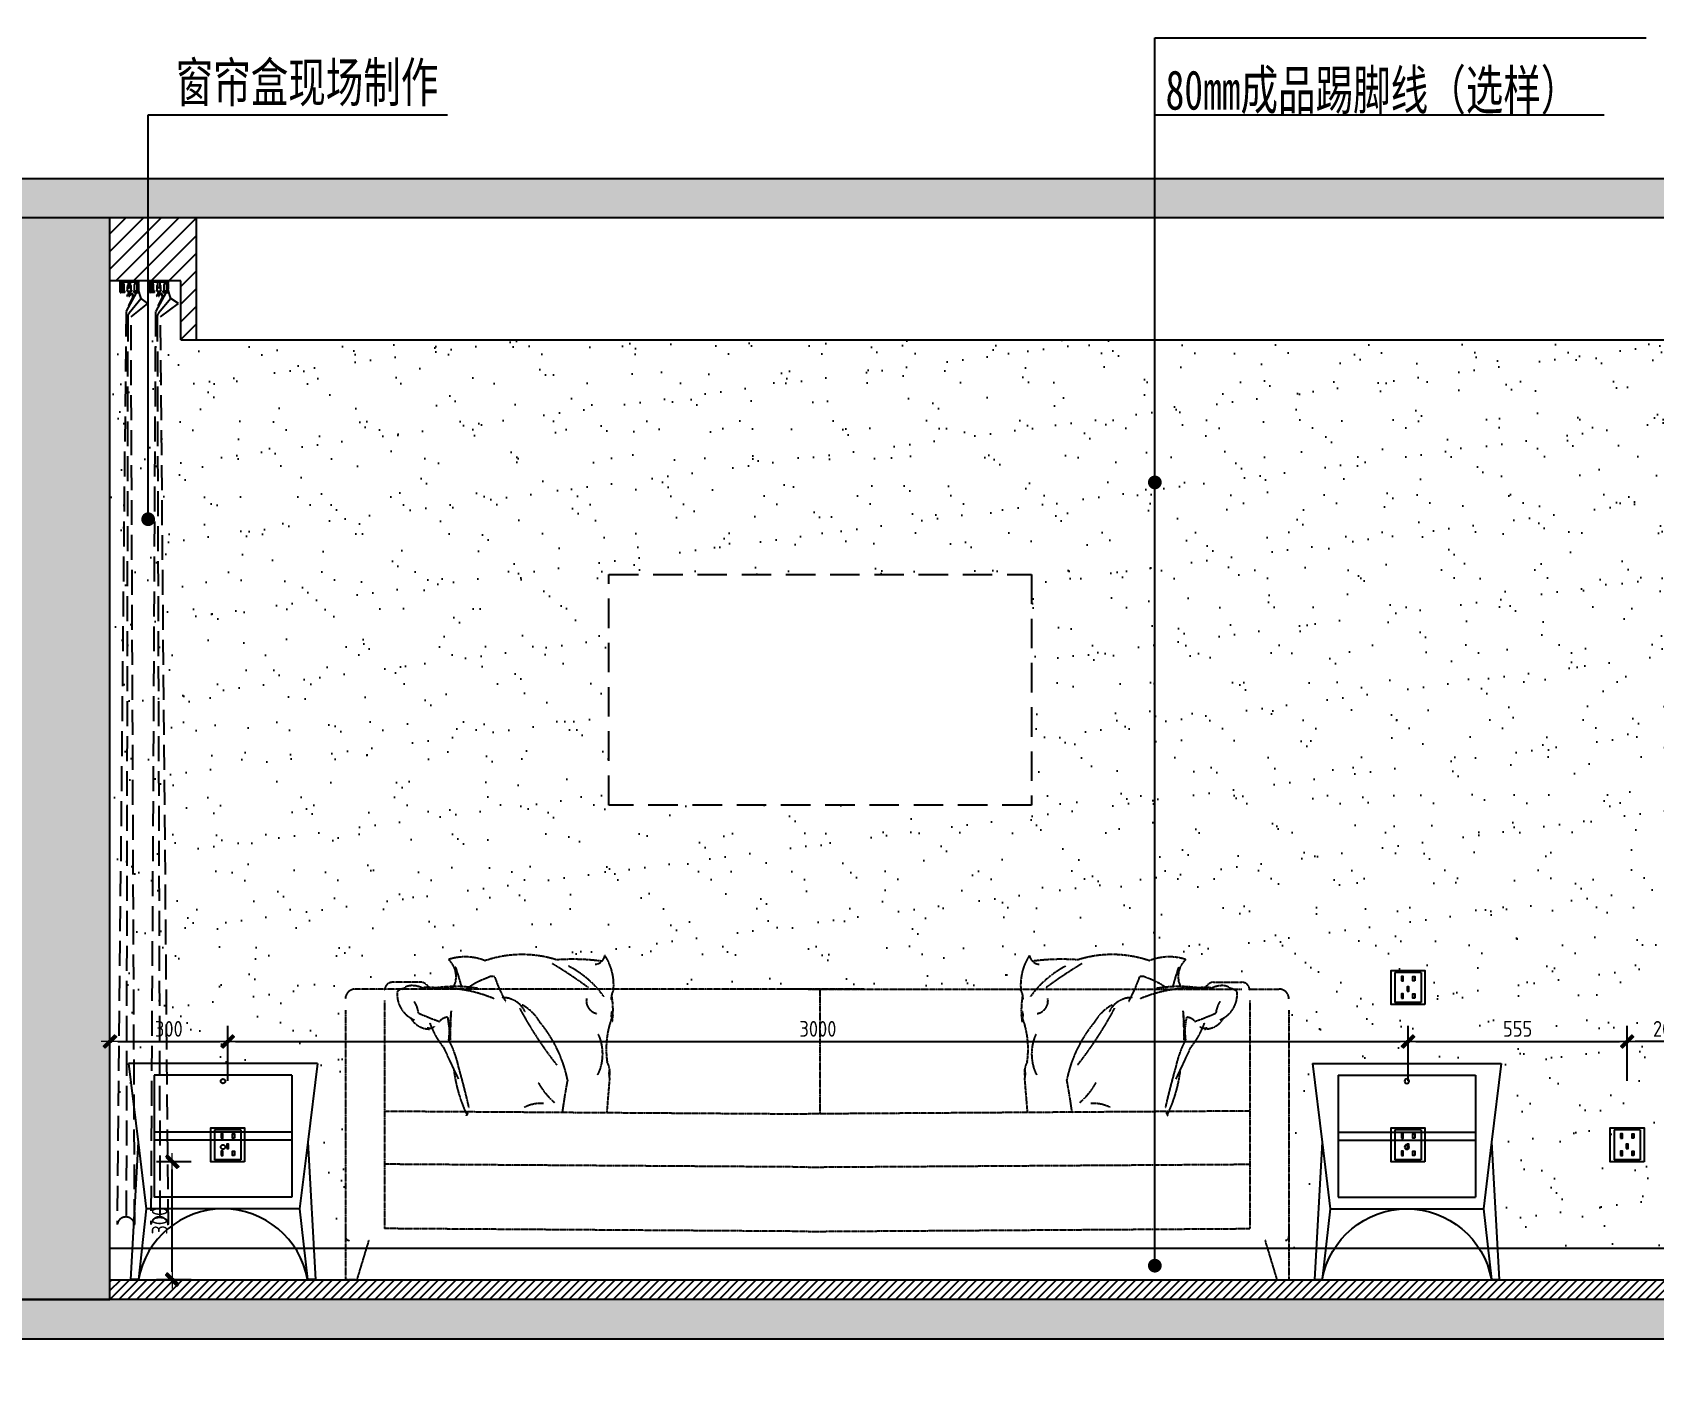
# Model space of a CAD drawing. Header units: millimetres. Extents: x 104198 to 1296755, y -81101 to 81453.
# Drawn here: x 544779 to 548902, y -36445 to -33004 of the extents above; entities that cross this region are included whole.
import ezdxf
from ezdxf.xclip import XClip

# ---------------------------------------------------------------- set-up
doc = ezdxf.new("R2010")
doc.units = ezdxf.units.MM
doc.header["$XCLIPFRAME"] = 0
doc.header["$PDMODE"] = 3
for name, pattern in [('DASH', [8.89, 6.35, -2.54]), ('HIDDEN', [0.375, 0.25, -0.125]), ('HIDDEN2', [0.1875, 0.125, -0.0625])]:
    doc.linetypes.add(name, pattern=pattern)
doc.layers.get('Defpoints').update_dxf_attribs({"color": 250})
doc.layers.add('--外框线', color=7, linetype='Continuous', lineweight=30)
for name, color, linetype in [('0家具', 51, 'Continuous'), ('D■02 地材填充', 250, 'Continuous'), ('FIXTURE', 2, 'Continuous'), ('FURNITURE', 2, 'Continuous'), ('MF-活动家具', 40, 'Continuous'), ('天棚图层', 51, 'Continuous'), ('门', 250, 'Continuous')]:
    doc.layers.add(name, color=color, linetype=linetype)
doc.styles.add('CCD_DIM', font='ARCHS.SHX')
doc.styles.add('尺寸标注', font='ARCHS.SHX', dxfattribs={"width": 0.8})
doc.styles.add('黑体', font='simhei.ttf', dxfattribs={"width": 0.7})
doc.dimstyles.get("Standard").update_dxf_attribs({"dimtxt": 0.18, "dimasz": 0.18, "dimexe": 0.18, "dimexo": 0.0625, "dimgap": 0.09, "dimtad": 0, "dimtih": 1, "dimtoh": 1, "dimdec": 4, "dimzin": 0, "dimdsep": 46, "dimtxsty": 'Standard', "dimcen": 0.09, "dimadec": 0, "dimazin": 0, "dimtfac": 1, "dimtdec": 4, "dimtofl": 0, "dimtmove": 0, "dimatfit": 3, "dimfxl": 1, "dimtolj": 1, "dimtzin": 0, "dimarcsym": 0})
doc.dimstyles.new('海龍1：20', dxfattribs={"dimscale": 20, "dimtxt": 2, "dimasz": 1, "dimexe": 2, "dimexo": 2, "dimgap": 0.6, "dimtad": 1, "dimdec": 0, "dimrnd": 5, "dimdsep": 46, "dimtxsty": 'CCD_DIM', "dimblk": 'WS-cj', "dimcen": 1, "dimclrd": 44, "dimclre": 44, "dimclrt": 2, "dimadec": 0, "dimazin": 2, "dimtfac": 1, "dimtdec": 4, "dimtix": 1, "dimtmove": 2, "dimatfit": 3, "dimldrblk": 'CCD_Leader_Arrow', "dimfxl": 5, "dimfxlon": 1, "dimtolj": 1, "dimarcsym": 0})
doc.dimstyles.new('海龍1：50', dxfattribs={"dimscale": 50, "dimtxt": 2, "dimasz": 1, "dimexe": 2, "dimexo": 2, "dimgap": 0.6, "dimtad": 1, "dimdec": 0, "dimrnd": 5, "dimdsep": 46, "dimtxsty": 'CCD_DIM', "dimblk": 'WS-cj', "dimcen": 1, "dimclrd": 44, "dimclre": 44, "dimclrt": 2, "dimadec": 0, "dimazin": 2, "dimtfac": 1, "dimtdec": 4, "dimtix": 1, "dimtmove": 2, "dimatfit": 3, "dimldrblk": 'CCD_Leader_Arrow', "dimfxl": 5, "dimfxlon": 1, "dimtolj": 1, "dimarcsym": 0})
doc.dimstyles.new('立面标注', dxfattribs={"dimtxt": 100, "dimasz": 35, "dimexe": 20, "dimexo": 100, "dimtad": 1, "dimdec": 0, "dimtxsty": '黑体', "dimblk": 'ARCHTICK', "dimcen": 80, "dimdle": 20, "dimclrd": 251, "dimclre": 251, "dimclrt": 256, "dimadec": 0, "dimazin": 0, "dimtfac": 1, "dimtdec": 0, "dimtix": 1, "dimtmove": 2, "dimatfit": 3, "dimldrblk": 'DOT', "dimfxl": 200, "dimfxlon": 1, "dimarcsym": 0})

# ---------------------------------------------------------------- blocks, each defined once
blk = doc.blocks.new('WS-cj')
blk.add_hatch(color=2).paths.add_polyline_path([(0.588, 0.818), (-0.818, -0.588), (-0.588, -0.818), (0.818, 0.588)])
at = {"color": 2, "linetype": 'ByBlock', "lineweight": 0}
for p, q in [((-1.1, 0), (0, 0)), ((0, 0), (1.1, 0))]:
    blk.add_line(p, q, dxfattribs=at)
at = {"color": 2}
blk.add_lwpolyline([(0.588, 0.818), (-0.818, -0.588), (-0.588, -0.818), (0.818, 0.588)], close=True, dxfattribs=at)
blk = doc.blocks.new('*D817')
at = {"layer": '--外框线', "color": 44, "lineweight": -2, "transparency": 16777216}
for p, q in [((544181.8, -33475.5), (543901.8, -33475.5)), ((543981.8, -36135.5), (543981.8, -33515.5)), ((544181.8, -36175.5), (543901.8, -36175.5))]:
    blk.add_line(p, q, dxfattribs=at)
at = {"layer": 'Defpoints', "color": 0, "transparency": 16777216}
for p in [(543981.8, -33475.5), (544976.3, -33475.5), (544466.7, -36175.5)]:
    blk.add_point(p, dxfattribs=at)
at = {"layer": '--外框线', "color": 44, "lineweight": -2, "transparency": 16777216, "xscale": 40, "yscale": 40, "zscale": 40}
for p, rotation in [((543981.8, -33475.5), 90), ((543981.8, -36175.5), 270)]:
    blk.add_blockref('WS-cj', p, dxfattribs=dict(at, rotation=rotation))
at = {"layer": '--外框线', "color": 2, "transparency": 16777216, "insert": (543917.8, -34825.5), "char_height": 80, "attachment_point": 5, "rotation": 90, "style": 'CCD_DIM', "bg_fill": 3, "box_fill_scale": 1.1, "bg_fill_color": 256, "bg_fill_true_color": 13158600, "bg_fill_transparency": 16642508}
blk.add_mtext('\\A1;2700', dxfattribs=at)
blk = doc.blocks.new('CCD_Leader_Arrow')
at = {"color": 50, "linetype": 'ByBlock'}
blk.add_line((0, 0), (-1, 0), dxfattribs=at)
for points in [[(-0.859, 0.668), (-0.597, 0.852), (-0.24, 0), (0, 0)], [(-0.859, -0.668), (-0.597, -0.852), (-0.24, 0), (0, 0)]]:
    blk.add_solid(points, dxfattribs=at)
blk = doc.blocks.new('*D818')
at = {"layer": '--外框线', "color": 44, "lineweight": -2, "transparency": 16777216}
for p, q in [((544466.7, -33785.5), (544186.7, -33785.5)), ((544266.7, -33825.5), (544266.7, -36055.5)), ((544466.7, -36095.5), (544186.7, -36095.5))]:
    blk.add_line(p, q, dxfattribs=at)
at = {"layer": 'Defpoints', "color": 0, "transparency": 16777216}
for p in [(544976.3, -33785.5), (544266.7, -36095.5), (544603, -36095.5)]:
    blk.add_point(p, dxfattribs=at)
at = {"layer": '--外框线', "color": 44, "lineweight": -2, "transparency": 16777216, "xscale": 40, "yscale": 40, "zscale": 40}
for p, rotation in [((544266.7, -33785.5), 90), ((544266.7, -36095.5), 270)]:
    blk.add_blockref('WS-cj', p, dxfattribs=dict(at, rotation=rotation))
at = {"layer": '--外框线', "color": 2, "transparency": 16777216, "insert": (544202.7, -34940.5), "char_height": 80, "attachment_point": 5, "rotation": 90, "style": 'CCD_DIM', "bg_fill": 3, "box_fill_scale": 1.1, "bg_fill_color": 256, "bg_fill_true_color": 13158600, "bg_fill_transparency": 16642508}
blk.add_mtext('\\A1;2310', dxfattribs=at)
blk = doc.blocks.new('_ArchTick')
at = {"color": 2, "linetype": 'ByBlock', "const_width": 0.4}
blk.add_lwpolyline([(-0.5, -0.5), (0.5, 0.5)], dxfattribs=at)
blk = doc.blocks.new('_Dot')
at = {"color": 2, "linetype": 'ByBlock', "lineweight": -2}
blk.add_line((-0.5, 0), (-1, 0), dxfattribs=at)
at = {"color": 2, "linetype": 'ByBlock', "const_width": 0.5}
blk.add_lwpolyline([(-0.25, 0, 1), (0.25, 0, 1)], format="xyb", close=True, dxfattribs=at)
blk = doc.blocks.new('*D819')
at = {"layer": '--外框线', "color": 44, "lineweight": -2, "transparency": 16777216}
for p, q in [((544266.7, -36135.5), (544266.7, -36095.5)), ((544466.7, -36175.5), (544186.7, -36175.5)), ((544266.7, -36225.5), (544266.7, -36175.5)), ((544466.7, -36225.5), (544186.7, -36225.5)), ((544266.7, -36265.5), (544266.7, -36305.5))]:
    blk.add_line(p, q, dxfattribs=at)
at = {"layer": 'Defpoints', "color": 0, "transparency": 16777216}
for p in [(544266.7, -36175.5), (545108.4, -36175.5), (545108.4, -36225.5)]:
    blk.add_point(p, dxfattribs=at)
at = {"layer": '--外框线', "color": 44, "lineweight": -2, "transparency": 16777216, "xscale": 40, "yscale": 40, "zscale": 40, "rotation": 270}
blk.add_blockref('WS-cj', (544266.7, -36175.5), dxfattribs=at)
at = {"layer": '--外框线', "color": 2, "transparency": 16777216, "insert": (544202.7, -36330.5), "char_height": 80, "attachment_point": 5, "rotation": 90, "style": 'CCD_DIM', "bg_fill": 3, "box_fill_scale": 1.1, "bg_fill_color": 256, "bg_fill_true_color": 13158600, "bg_fill_transparency": 16642508}
blk.add_mtext('\\A1;50', dxfattribs=at)
at = {"layer": '--外框线', "color": 44, "lineweight": -2, "transparency": 16777216, "xscale": 40, "yscale": 40, "zscale": 40, "rotation": 90}
blk.add_blockref('WS-cj', (544266.7, -36225.5), dxfattribs=at)
blk = doc.blocks.new('*D820')
at = {"layer": '--外框线', "color": 44, "lineweight": -2, "transparency": 16777216}
for p, q in [((544466.7, -33475.5), (544186.7, -33475.5)), ((544266.7, -33745.5), (544266.7, -33515.5)), ((544466.7, -33785.5), (544186.7, -33785.5))]:
    blk.add_line(p, q, dxfattribs=at)
at = {"layer": 'Defpoints', "color": 0, "transparency": 16777216}
for p in [(544266.7, -33475.5), (544976.3, -33475.5), (544976.3, -33785.5)]:
    blk.add_point(p, dxfattribs=at)
at = {"layer": '--外框线', "color": 44, "lineweight": -2, "transparency": 16777216, "xscale": 40, "yscale": 40, "zscale": 40}
for p, rotation in [((544266.7, -33475.5), 90), ((544266.7, -33785.5), 270)]:
    blk.add_blockref('WS-cj', p, dxfattribs=dict(at, rotation=rotation))
at = {"layer": '--外框线', "color": 2, "transparency": 16777216, "insert": (544202.7, -33630.5), "char_height": 80, "attachment_point": 5, "rotation": 90, "style": 'CCD_DIM', "bg_fill": 3, "box_fill_scale": 1.1, "bg_fill_color": 256, "bg_fill_true_color": 13158600, "bg_fill_transparency": 89712}
blk.add_mtext('\\A1;310', dxfattribs=at)
blk = doc.blocks.new('*D822')
at = {"color": 44, "lineweight": -2, "transparency": 16777216}
for p, q in [((544976.3, -36537), (544976.3, -36887)), ((549036.3, -36537), (549036.3, -36887)), ((544976.3, -36787), (549036.3, -36787))]:
    blk.add_line(p, q, dxfattribs=at)
at = {"layer": 'Defpoints', "color": 0, "transparency": 16777216}
for p in [(549036.3, -36175.5), (544976.3, -36225.5), (549036.3, -36787)]:
    blk.add_point(p, dxfattribs=at)
at = {"color": 44, "lineweight": -2, "transparency": 16777216, "xscale": 50, "yscale": 50, "zscale": 50, "rotation": 180}
blk.add_blockref('_ArchTick', (544976.3, -36787), dxfattribs=at)
at = {"color": 44, "lineweight": -2, "transparency": 16777216, "xscale": 50, "yscale": 50, "zscale": 50}
blk.add_blockref('_ArchTick', (549036.3, -36787), dxfattribs=at)
at = {"color": 2, "transparency": 16777216, "insert": (547006.3, -36707), "char_height": 100, "attachment_point": 5, "style": '尺寸标注'}
blk.add_mtext('\\A1;4060', dxfattribs=at)
blk = doc.blocks.new('fhdghrthe')
at = {"layer": '门', "color": 250}
blk.add_line((575866, 17230.1), (578016, 17230.1), dxfattribs=at)
blk = doc.blocks.new('海龍12074856')
at = {"layer": 'FURNITURE', "color": 251, "linetype": 'HIDDEN'}
for p, q in [((-1007.9, -70.5), (-1080, -70.5)), ((1007.9, -70.5), (1080, -70.5)), ((-1100, -87.9), (-1175, -87.9)), ((-22.5, -87.9), (-1100, -87.9)), ((-1100, -116.7), (-1100, -696.7)), ((118.3, -87.9), (-95.6, -87.9)), ((-22.5, -87.9), (1080, -87.9)), ((-22.5, -87.9), (191.4, -87.9)), ((8, -406.1), (8, -88.8)), ((1100, -87.9), (1175, -87.9)), ((1100, -116.7), (1100, -696.7)), ((-1200, -141.7), (-1200, -716.7)), ((1200, -141.7), (1200, -716.7)), ((-1100, -397.9), (-22.5, -405.2)), ((1100, -397.9), (-22.5, -405.2)), ((-22.5, -540.4), (-1100, -533.1)), ((-22.5, -540.4), (1100, -533.1)), ((-22.5, -704), (-1100, -696.7)), ((-22.5, -704), (1100, -696.7)), ((-1200, -701.7), (-1200, -826.7)), ((-1170, -826.7), (-1139.8, -726.7)), ((1170, -826.7), (1139.8, -726.7)), ((1200, -701.7), (1200, -826.7)), ((-1170, -826.7), (-1200, -826.7)), ((1170, -826.7), (1200, -826.7))]:
    blk.add_line(p, q, dxfattribs=at)
for centre, radius, start, end in [((-895.3, -141.7), 135.8, 68.1003, 108.1359), ((-976.8, -56.2), 58.6, 348.5414, 48.013), ((-1491.4, -232.5), 606.2, 14.3931, 19.4104), ((-750.4, -290.4), 290.4, 72.4253, 108.9261), ((-1288.4, -1045.6), 1193.1, 53.6896, 58.9711), ((-621.7, -569.7), 557.7, 82.3365, 94.2236), ((-750.6, -257.3), 256.8, 35.7975, 62.5656), ((-565.4, 1.2), 25.6, 271.6473, 352.717), ((-655.3, -77.6), 137.8, 354.6726, 33.2123), ((655.3, -77.6), 137.8, 146.7877, 185.3274), ((565.4, 1.2), 25.6, 187.283, 268.3527), ((750.6, -257.3), 256.8, 117.4344, 144.2025), ((621.7, -569.7), 557.7, 85.7764, 97.6635), ((1288.4, -1045.6), 1193.1, 121.0289, 126.3104), ((750.4, -290.4), 290.4, 71.0739, 107.5747), ((895.3, -141.7), 135.8, 71.8641, 111.8997), ((1491.4, -232.5), 606.2, 160.5896, 165.6069), ((976.8, -56.2), 58.6, 131.987, 191.4586), ((-1080, -90.5), 20, 90, 180), ((-1029.7, -119.8), 40.9, 91.8592, 116.6764), ((-1031, -141.5), 62.5, 59.1455, 91.4256), ((-1007.9, -90.5), 20, 46.3167, 90), ((-1233.3, -326.5), 346.3, 43.7524, 46.3167), ((-920.4, -433.5), 352.1, 80.6096, 101.0866), ((-882.6, -88.9), 42.3, 150.247, 169.8437), ((-1520.2, -402.6), 697.1, 27.392, 27.5983), ((-779.3, -236.8), 187, 108.2911, 125.2957), ((-826.4, -75.3), 19.8, 72.1354, 125.795), ((-445.1, 71.7), 396.5, 198.8518, 208.7171), ((445.1, 71.7), 396.5, 331.2829, 341.1482), ((826.4, -75.3), 19.8, 54.205, 107.8646), ((779.3, -236.8), 187, 54.7043, 71.7089), ((920.4, -433.5), 352.1, 78.9134, 99.3904), ((1520.2, -402.6), 697.1, 152.4017, 152.608), ((882.6, -88.9), 42.3, 10.1563, 29.753), ((1233.3, -326.5), 346.3, 133.6833, 136.2476), ((1007.9, -90.5), 20, 90, 133.6833), ((1031, -141.5), 62.5, 88.5744, 120.8545), ((1029.7, -119.8), 40.9, 63.3236, 88.1408), ((1080, -90.5), 20, 0, 90), ((-1175, -112.9), 25, 90, 180), ((-1053.4, -100.1), 15.2, 152.6861, 194.8336), ((-997.8, -100.8), 70.5, 182.5937, 247.3037), ((-1042.8, -127.3), 41.9, 101.9622, 125.2522), ((-1042.8, -127.3), 41.9, 101.9622, 125.2522), ((-1063.8, -69.2), 21.1, 293.2383, 318.0694), ((-1081.1, -156.3), 67.5, 6.3868, 32.8055), ((-987.7, -235.8), 152.1, 83.0738, 95.5301), ((-955, -426.2), 340.9, 67.0442, 93.749), ((-799.9, -172.9), 63.5, 25.2957, 92.8423), ((-554.4, -117.6), 32.7, 169.56, 260.6042), ((-481.3, -111.4), 42.3, 150.247, 184.6678), ((-744.9, -141.4), 225.7, 352.2785, 10.0058), ((481.3, -111.4), 42.3, 355.3322, 29.753), ((744.9, -141.4), 225.7, 169.9942, 187.7215), ((554.4, -117.6), 32.7, 279.3958, 10.44), ((799.9, -172.9), 63.5, 87.1577, 154.7043), ((955, -426.2), 340.9, 86.251, 112.9558), ((987.7, -235.8), 152.1, 84.4699, 96.9262), ((1081.1, -156.3), 67.5, 147.1945, 173.6132), ((997.8, -100.8), 70.5, 292.6963, 357.4063), ((1063.8, -69.2), 21.1, 221.9306, 246.7617), ((1042.8, -127.3), 41.9, 54.7478, 78.0378), ((1042.8, -127.3), 41.9, 54.7478, 78.0378), ((1053.4, -100.1), 15.2, 345.1664, 27.3139), ((1175, -112.9), 25, 0, 90), ((-986.5, -135.5), 53.8, 207.5875, 271.8661), ((-725.2, 495.7), 706.2, 245.865, 250.5128), ((-936.8, -190.6), 31.6, 94.847, 139.3817), ((-1333.9, -231.7), 401.1, 2.0234, 10.4343), ((14384.7, -1478.5), 15373.9, 175.01612, 175.28945), ((-68.2, -203.6), 865, 175.9717, 180.9251), ((97.3, 319.4), 968.1, 208.0584, 218.2878), ((-804.1, -228.5), 113.9, 30.0295, 61.816), ((-304.7, -240.4), 231.8, 157.854, 188.0124), ((-481.4, -154.6), 42.3, 165.5428, 199.9636), ((304.7, -240.4), 231.8, 351.9876, 22.146), ((481.4, -154.6), 42.3, 340.0364, 14.4572), ((-97.3, 319.4), 968.1, 321.7122, 331.9416), ((804.1, -228.5), 113.9, 118.184, 149.9705), ((-14384.7, -1478.5), 15373.9, 4.71055, 4.98388), ((68.2, -203.6), 865, 359.0749, 4.0283), ((1333.9, -231.7), 401.1, 169.5657, 177.9766), ((936.8, -190.6), 31.6, 40.6183, 85.153), ((725.2, 495.7), 706.2, 289.4872, 294.135), ((986.5, -135.5), 53.8, 268.1339, 332.4125), ((-985.5, -163.9), 23, 253.4817, 302.9767), ((-782.9, -101.7), 214.8, 199.7047, 218.9768), ((-960.1, -384.4), 331.8, 11.4918, 39.9051), ((-667.2, -252.7), 121.7, 333.5861, 24.0379), ((667.2, -252.7), 121.7, 155.9621, 206.4139), ((960.1, -384.4), 331.8, 140.0949, 168.5082), ((782.9, -101.7), 214.8, 321.0232, 340.2953), ((985.5, -163.9), 23, 237.0233, 286.5183), ((3579.7, 1835.2), 4981.1, 204.5815, 205.5875), ((-1173.2, -341.3), 267.1, 12.0216, 27.9984), ((1173.2, -341.3), 267.1, 152.0016, 167.9784), ((-3579.7, 1835.2), 4981.1, 334.4125, 335.4185), ((-2717.1, -804.5), 1878.2, 12.7873, 16.0335), ((-582.5, -299.9), 55.3, 347.1166, 29.3958), ((582.5, -299.9), 55.3, 150.6042, 192.8834), ((2717.1, -804.5), 1878.2, 163.9665, 167.2127), ((-560.3, -249.7), 366.3, 186.703, 205.3607), ((-556.8, -243.5), 173.1, 208.3277, 230.1004), ((979.4, -623.9), 1643, 169.2788, 172.277), ((-9472.6, 372.5), 8971.6, 355.05707, 355.59764), ((-487.3, -303.1), 42.3, 163.6744, 198.0951), ((487.3, -303.1), 42.3, 341.9049, 16.3256), ((9472.6, 372.5), 8971.6, 184.40236, 184.94293), ((-979.4, -623.9), 1643, 7.723, 10.7212), ((556.8, -243.5), 173.1, 309.8996, 331.6723), ((560.3, -249.7), 366.3, 334.6393, 353.297), ((-907.6, -397.8), 20, 323.12, 359.7518), ((-702.1, -474.6), 96.2, 86.3567, 116.8163), ((702.1, -474.6), 96.2, 63.1837, 93.6433), ((907.6, -397.8), 20, 180.2482, 216.88), ((-1190, -716.7), 10, 180, 270), ((1190, -716.7), 10, 270, 0)]:
    blk.add_arc(centre, radius, start, end, dxfattribs=at)
blk = doc.blocks.new('rfyk')
at = {"color": 251}
for p, q in [((548805, -30190.8), (548829.3, -30390.8)), ((549285, -30190.8), (548805, -30190.8)), ((549220, -30220.8), (548870, -30220.8)), ((548870, -30220.8), (548870, -30530.8)), ((549220, -30220.8), (549220, -30530.8)), ((549285, -30190.8), (549260.7, -30390.8)), ((549220, -30365.8), (548870, -30365.8)), ((549220, -30385.8), (548870, -30385.8)), ((548829.3, -30390.8), (548810, -30740.8)), ((548829.3, -30390.8), (548850, -30560.8)), ((549260.7, -30390.8), (549240, -30560.8)), ((549260.7, -30390.8), (549280, -30740.8)), ((549220, -30530.8), (548870, -30530.8)), ((548850, -30560.8), (548830, -30740.8)), ((549240, -30560.8), (548850, -30560.8)), ((549240, -30560.8), (549260, -30740.8)), ((548830, -30740.8), (548810, -30740.8)), ((549280, -30740.8), (549260, -30740.8))]:
    blk.add_line(p, q, dxfattribs=at)
for centre in [(549045, -30236.2), (549045, -30403.5)]:
    blk.add_circle(centre, 5.84, dxfattribs=at)
blk.add_arc((549045, -30779.2), 218.4, 10.1272, 169.8728, dxfattribs=at)
blk = doc.blocks.new('tggg')
at = {"layer": 'MF-活动家具', "color": 8, "linetype": 'Continuous'}
for p, q in [((7229.9, -26803.9), (7163.2, -26803.9)), ((7163.2, -26803.9), (7163.2, -26879.8)), ((7229.9, -26803.9), (7229.9, -26879.8)), ((7229.9, -26879.8), (7163.2, -26879.8))]:
    blk.add_line(p, q, dxfattribs=at)
at = {"layer": 'MF-活动家具', "color": 2, "linetype": 'Continuous'}
blk.add_lwpolyline([(7239.5, -26884.8), (7153.5, -26884.8), (7153.5, -26798.8), (7239.5, -26798.8)], close=True, dxfattribs=at)
at = {"layer": 'MF-活动家具', "color": 8, "linetype": 'Continuous'}
for points in [[(7179.6, -26825.4), (7184.2, -26825.4), (7184.2, -26813.8), (7179.6, -26813.8)], [(7194.2, -26851.4), (7198.8, -26851.4), (7198.8, -26839.9), (7194.2, -26839.9)], [(7213.5, -26825.4), (7208.9, -26825.4), (7208.9, -26813.8), (7213.5, -26813.8)], [(7179.6, -26869.4), (7184.2, -26869.4), (7184.2, -26857.9), (7179.6, -26857.9)], [(7213.5, -26869.4), (7208.9, -26869.4), (7208.9, -26857.9), (7213.5, -26857.9)]]:
    blk.add_lwpolyline(points, close=True, dxfattribs=at)
blk = doc.blocks.new('*D1016')
at = {"color": 44, "lineweight": -2, "transparency": 16777216}
for p, q in [((545182.5, -35875.5), (545094.8, -35875.5)), ((545134.8, -36155.5), (545134.8, -35895.5)), ((545182.5, -36175.5), (545094.8, -36175.5))]:
    blk.add_line(p, q, dxfattribs=at)
at = {"layer": 'Defpoints', "color": 0, "transparency": 16777216}
for p in [(545134.8, -35875.5), (545222.5, -35875.5), (545222.5, -36175.5)]:
    blk.add_point(p, dxfattribs=at)
at = {"color": 44, "lineweight": -2, "transparency": 16777216, "xscale": 20, "yscale": 20, "zscale": 20}
for p, rotation in [((545134.8, -35875.5), 90), ((545134.8, -36175.5), 270)]:
    blk.add_blockref('WS-cj', p, dxfattribs=dict(at, rotation=rotation))
at = {"color": 2, "transparency": 16777216, "insert": (545102.8, -36025.5), "char_height": 40, "attachment_point": 5, "rotation": 90, "style": 'CCD_DIM'}
blk.add_mtext('\\A1;300', dxfattribs=at)
blk = doc.blocks.new('*D1017')
at = {"color": 44, "lineweight": -2, "transparency": 16777216}
for p, q in [((544976.3, -35620.1), (544976.3, -35529.7)), ((545275.9, -35669.7), (545275.9, -35529.7)), ((544996.3, -35569.7), (545255.9, -35569.7))]:
    blk.add_line(p, q, dxfattribs=at)
at = {"layer": 'Defpoints', "color": 0, "transparency": 16777216}
for p in [(545275.9, -35569.7), (544976.3, -35660.1), (545275.9, -35789.5)]:
    blk.add_point(p, dxfattribs=at)
at = {"color": 44, "lineweight": -2, "transparency": 16777216, "xscale": 20, "yscale": 20, "zscale": 20, "rotation": 180}
blk.add_blockref('WS-cj', (544976.3, -35569.7), dxfattribs=at)
at = {"color": 44, "lineweight": -2, "transparency": 16777216, "xscale": 20, "yscale": 20, "zscale": 20}
blk.add_blockref('WS-cj', (545275.9, -35569.7), dxfattribs=at)
at = {"color": 2, "transparency": 16777216, "insert": (545126.1, -35537.7), "char_height": 40, "attachment_point": 5, "style": 'CCD_DIM'}
blk.add_mtext('\\A1;300', dxfattribs=at)
blk = doc.blocks.new('*D1018')
at = {"color": 44, "lineweight": -2, "transparency": 16777216}
for p, q in [((545275.9, -35669.7), (545275.9, -35529.7)), ((548277.9, -35669.7), (548277.9, -35529.7)), ((545295.9, -35569.7), (548257.9, -35569.7))]:
    blk.add_line(p, q, dxfattribs=at)
at = {"layer": 'Defpoints', "color": 0, "transparency": 16777216}
for p in [(548277.9, -35569.7), (545275.9, -35789.5), (548277.9, -35789.5)]:
    blk.add_point(p, dxfattribs=at)
at = {"color": 44, "lineweight": -2, "transparency": 16777216, "xscale": 20, "yscale": 20, "zscale": 20, "rotation": 180}
blk.add_blockref('WS-cj', (545275.9, -35569.7), dxfattribs=at)
at = {"color": 44, "lineweight": -2, "transparency": 16777216, "xscale": 20, "yscale": 20, "zscale": 20}
blk.add_blockref('WS-cj', (548277.9, -35569.7), dxfattribs=at)
at = {"color": 2, "transparency": 16777216, "insert": (546776.9, -35537.7), "char_height": 40, "attachment_point": 5, "style": 'CCD_DIM'}
blk.add_mtext('\\A1;3000', dxfattribs=at)
blk = doc.blocks.new('*D1019')
at = {"color": 44, "lineweight": -2, "transparency": 16777216}
for p, q in [((548277.9, -35669.7), (548277.9, -35529.7)), ((548835.2, -35669.7), (548835.2, -35529.7)), ((548297.9, -35569.7), (548815.2, -35569.7))]:
    blk.add_line(p, q, dxfattribs=at)
at = {"layer": 'Defpoints', "color": 0, "transparency": 16777216}
for p in [(548835.2, -35569.7), (548277.9, -35789.5), (548835.2, -35789.5)]:
    blk.add_point(p, dxfattribs=at)
at = {"color": 44, "lineweight": -2, "transparency": 16777216, "xscale": 20, "yscale": 20, "zscale": 20, "rotation": 180}
blk.add_blockref('WS-cj', (548277.9, -35569.7), dxfattribs=at)
at = {"color": 44, "lineweight": -2, "transparency": 16777216, "xscale": 20, "yscale": 20, "zscale": 20}
blk.add_blockref('WS-cj', (548835.2, -35569.7), dxfattribs=at)
at = {"color": 2, "transparency": 16777216, "insert": (548556.5, -35537.7), "char_height": 40, "attachment_point": 5, "style": 'CCD_DIM'}
blk.add_mtext('\\A1;555', dxfattribs=at)
blk = doc.blocks.new('*D1121')
at = {"color": 44, "lineweight": -2, "transparency": 16777216}
for p, q in [((548835.2, -35669.7), (548835.2, -35529.7)), ((549036.3, -35669.7), (549036.3, -35529.7)), ((549016.3, -35569.7), (548855.2, -35569.7))]:
    blk.add_line(p, q, dxfattribs=at)
at = {"layer": 'Defpoints', "color": 0, "transparency": 16777216}
for p in [(548835.2, -35569.7), (549036.3, -35751), (548835.2, -35789.5)]:
    blk.add_point(p, dxfattribs=at)
at = {"color": 44, "lineweight": -2, "transparency": 16777216, "xscale": 20, "yscale": 20, "zscale": 20, "rotation": 180}
blk.add_blockref('WS-cj', (548835.2, -35569.7), dxfattribs=at)
at = {"color": 44, "lineweight": -2, "transparency": 16777216, "xscale": 20, "yscale": 20, "zscale": 20}
blk.add_blockref('WS-cj', (549036.3, -35569.7), dxfattribs=at)
at = {"color": 2, "transparency": 16777216, "insert": (548935.7, -35537.7), "char_height": 40, "attachment_point": 5, "style": 'CCD_DIM'}
blk.add_mtext('\\A1;200', dxfattribs=at)
blk = doc.blocks.new('hgfhdht')
at = {"color": 250, "linetype": 'DASH', "ltscale": 10}
for p, q in [((637399.5, -24195.5), (637399.5, -24200.4)), ((637399.5, -24202.4), (637399.5, -24214.5)), ((637399.5, -24202.4), (637399.5, -24214.5)), ((637444.9, -24193.5), (637401.5, -24193.5)), ((637402.5, -24218.5), (637402.5, -24198.5)), ((637404.5, -24196.5), (637408.7, -24196.5)), ((637410.9, -24196.5), (637410.9, -24198.5)), ((637410.9, -24196.5), (637435.5, -24196.5)), ((637420.8, -24210.7), (637420.8, -24197.6)), ((637421.8, -24196.5), (637424.6, -24196.5)), ((637425.6, -24197.6), (637425.6, -24210.7)), ((637435.5, -24196.5), (637435.5, -24198.5)), ((637437.7, -24196.5), (637441.9, -24196.5)), ((637441.9, -24196.5), (637437.7, -24196.5)), ((637443.9, -24198.5), (637443.9, -24218.5)), ((637443.9, -24218.5), (637443.9, -24198.5)), ((637446.9, -24195.5), (637446.9, -24200.4)), ((637446.9, -24202.4), (637446.9, -24214.5)), ((637446.9, -24202.4), (637446.9, -24214.5)), ((637474.6, -24195.5), (637474.6, -24200.4)), ((637474.6, -24202.4), (637474.6, -24214.5)), ((637474.6, -24202.4), (637474.6, -24214.5)), ((637520, -24193.5), (637476.6, -24193.5)), ((637477.6, -24218.5), (637477.6, -24198.5)), ((637479.6, -24196.5), (637483.8, -24196.5)), ((637486, -24196.5), (637486, -24198.5)), ((637486, -24196.5), (637510.6, -24196.5)), ((637495.9, -24210.7), (637495.9, -24197.6)), ((637496.9, -24196.5), (637499.7, -24196.5)), ((637500.7, -24197.6), (637500.7, -24210.7)), ((637510.6, -24196.5), (637510.6, -24198.5)), ((637512.8, -24196.5), (637517, -24196.5)), ((637517, -24196.5), (637512.8, -24196.5)), ((637519, -24198.5), (637519, -24218.5)), ((637519, -24218.5), (637519, -24198.5)), ((637522, -24195.5), (637522, -24200.4)), ((637522, -24202.4), (637522, -24214.5)), ((637522, -24202.4), (637522, -24214.5)), ((637399.5, -24216.5), (637399.5, -24221.5)), ((637411.9, -24223.5), (637401.5, -24223.5)), ((637404, -24202.9), (637404, -24217.9)), ((637409.6, -24220.5), (637404.5, -24220.5)), ((637410.5, -24219.2), (637409.6, -24220.5)), ((637410, -24217.9), (637410, -24202.9)), ((637410, -24217.9), (637410, -24202.9)), ((637411.9, -24223.5), (637411.9, -24219.3)), ((637445.9, -24215.1, 0), (637414.9, -24272.2, 0)), ((637419, -24228.4), (637417, -24232.3)), ((637417, -24232.3), (637418.8, -24233.2)), ((637418.8, -24233.2), (637420.7, -24229.5)), ((637419, -24219.1), (637419, -24209.4)), ((637419, -24219.1), (637419, -24219.1)), ((637432.4, -24234.5), (637421.1, -24257.1)), ((637421.4, -24223.4), (637421.4, -24219.7)), ((637422, -24223.9), (637421.7, -24223.9)), ((637424.6, -24211.9), (637421.8, -24211.9)), ((637422, -24231.7), (637422, -24223)), ((637422.9, -24222.1), (637423.6, -24222.1)), ((637422.9, -24232.6), (637423.6, -24232.6)), ((637422.9, -24257.9), (637434.1, -24236.2)), ((637453.6, -24239, 0), (637422.9, -24276.4, 0)), ((637424.4, -24223.4), (637424.4, -24231.7)), ((637424.7, -24223.9), (637424.4, -24223.9)), ((637425, -24219.7), (637425, -24223.4)), ((637427.4, -24209.4), (637427.4, -24219.1)), ((637434.5, -24223.5), (637434.5, -24219.3)), ((637434.5, -24223.5), (637444.9, -24223.5)), ((637436, -24219.2), (637436.8, -24220.5)), ((637436.5, -24217.9), (637436.5, -24202.9)), ((637436.5, -24217.9), (637436.5, -24202.9)), ((637436.8, -24220.5), (637441.9, -24220.5)), ((637441.9, -24220.5), (637437.6, -24220.5)), ((637442.5, -24202.9), (637442.5, -24217.9)), ((637453.6, -24239, 0), (637445.9, -24215.1, 0)), ((637446.9, -24216.5), (637446.9, -24221.5)), ((637470.6, -24251.8, 0), (637453.6, -24239, 0)), ((637474.6, -24216.5), (637474.6, -24221.5)), ((637487, -24223.5), (637476.6, -24223.5)), ((637479, -24202.9), (637479, -24217.9)), ((637484.7, -24220.5), (637479.6, -24220.5)), ((637485.5, -24219.2), (637484.7, -24220.5)), ((637485, -24217.9), (637485, -24202.9)), ((637485, -24217.9), (637485, -24202.9)), ((637487, -24223.5), (637487, -24219.3)), ((637521, -24215.1, 0), (637489.9, -24272.2, 0)), ((637494.1, -24228.4), (637492.1, -24232.3)), ((637492.1, -24232.3), (637493.9, -24233.2)), ((637493.9, -24233.2), (637495.8, -24229.5)), ((637494.1, -24219.1), (637494.1, -24209.4)), ((637494.1, -24219.1), (637494.1, -24219.1)), ((637507.4, -24234.5), (637496.1, -24257.1)), ((637496.5, -24223.4), (637496.5, -24219.7)), ((637497.1, -24223.9), (637496.8, -24223.9)), ((637499.7, -24211.9), (637496.9, -24211.9)), ((637497.1, -24231.7), (637497.1, -24223)), ((637528.7, -24239, 0), (637497.9, -24276.4, 0)), ((637498, -24222.1), (637498.6, -24222.1)), ((637498, -24232.6), (637498.6, -24232.6)), ((637498, -24257.9), (637509.2, -24236.2)), ((637499.5, -24223.4), (637499.5, -24231.7)), ((637499.8, -24223.9), (637499.5, -24223.9)), ((637500.1, -24219.7), (637500.1, -24223.4)), ((637502.5, -24209.4), (637502.5, -24219.1)), ((637509.6, -24223.5), (637509.6, -24219.3)), ((637509.6, -24223.5), (637520, -24223.5)), ((637511.1, -24219.2), (637511.9, -24220.5)), ((637511.6, -24217.9), (637511.6, -24202.9)), ((637511.6, -24217.9), (637511.6, -24202.9)), ((637511.9, -24220.5), (637517, -24220.5)), ((637517, -24220.5), (637512.7, -24220.5)), ((637517.6, -24202.9), (637517.6, -24217.9)), ((637528.7, -24239, 0), (637521, -24215.1, 0)), ((637522, -24216.5), (637522, -24221.5)), ((637548.2, -24251.8, 0), (637528.7, -24239, 0)), ((637414.9, -24272.2, 0), (637392.3, -26593.1, 0)), ((637419.2, -24284.4, 0), (637415.5, -26589.2, 0)), ((637421.1, -24257.1), (637422.9, -24257.9)), ((637427.6, -24285.6, 0), (637470.6, -24251.8, 0)), ((637489.9, -24272.2, 0), (637478, -26593.1, 0)), ((637494.3, -24284.4, 0), (637501.3, -26589.2, 0)), ((637496.1, -24257.1), (637498, -24257.9)), ((637502.6, -24285.6, 0), (637548.2, -24251.8, 0)), ((637436.9, -26592.6, 0), (637427.6, -24285.6, 0)), ((637522.6, -26592.6, 0), (637502.6, -24285.6, 0))]:
    blk.add_line(p, q, dxfattribs=at)
for centre, radius, start, end in [((637401.5, -24195.5), 2, 90, 180), ((637399.5, -24201.4), 0.999, 270, 90), ((637404.5, -24198.5), 2, 90, 180), ((637407, -24204.2), 3.25, 22.6805, 157.3193), ((637411.4, -24195.7), 2.77, 195.2206, 259.8468), ((637421.8, -24197.5), 0.996, 89.9947, 188.2586), ((637424.6, -24197.5), 0.996, 351.7414, 90.0053), ((637435, -24195.7), 2.77, 280.1532, 344.7794), ((637439.5, -24204.2), 3.25, 22.6807, 157.3195), ((637441.9, -24198.5), 2, 0, 90), ((637441.9, -24198.5), 2, 0, 90), ((637444.9, -24195.5), 2, 0, 90), ((637446.9, -24201.4), 0.999, 90, 270), ((637476.6, -24195.5), 2, 90, 180), ((637474.6, -24201.4), 0.999, 270, 90), ((637479.6, -24198.5), 2, 90, 180), ((637482, -24204.2), 3.25, 22.6805, 157.3193), ((637486.5, -24195.7), 2.77, 195.2206, 259.8468), ((637496.9, -24197.5), 0.996, 89.9947, 188.2586), ((637499.7, -24197.5), 0.996, 351.7414, 90.0053), ((637510.1, -24195.7), 2.77, 280.1532, 344.7794), ((637514.6, -24204.2), 3.25, 22.6807, 157.3195), ((637517, -24198.5), 2, 0, 90), ((637517, -24198.5), 2, 0, 90), ((637520, -24195.5), 2, 0, 90), ((637522, -24201.4), 0.999, 90, 270), ((637399.5, -24215.5), 0.999, 270, 90), ((637401.5, -24221.5), 2, 180, 270), ((637404.5, -24218.5), 2, 180, 270), ((637407, -24216.7), 3.25, 202.6807, 337.3195), ((637411.2, -24219.7), 0.835, 22.312, 145.9796), ((637417.9, -24218.7), 0.757, 118.8586, 287.8987), ((637419.4, -24221.7), 4.15, 95.3143, 117.5624), ((637419.4, -24221.7), 2.65, 98.3391, 119.9384), ((637420.8, -24205.9), 1.82, 88.7213, 165.1682), ((637420.8, -24205.9), 1.82, 88.7213, 165.1682), ((637414.6, -24207.4), 4.89, 336.0033, 23.9967), ((637423.2, -24208), 11.9, 249.2673, 290.7327), ((637425.7, -24234.1), 8.73, 16.6475, 139.6153), ((637425.7, -24234.1), 6.72, 355.9947, 137.7927), ((637421.8, -24210.9), 0.996, 171.7414, 270.0053), ((637422.3, -24223.2), 0.921, 195.9269, 230.5269), ((637423.1, -24223.2), 1.12, 102.4955, 170.6491), ((637423.1, -24231.5), 1.12, 189.3509, 257.5045), ((637423.3, -24223.2), 1.12, 350.6491, 77.5045), ((637423.3, -24231.5), 1.12, 282.4955, 9.3509), ((637424.6, -24210.9), 0.996, 269.9947, 8.2586), ((637424.1, -24223.2), 0.921, 309.4731, 344.0731), ((637425.7, -24205.9), 1.82, 14.8318, 91.2787), ((637431.9, -24207.4), 4.89, 156.0033, 203.9967), ((637427, -24221.7), 4.15, 62.4376, 84.6857), ((637427, -24221.7), 2.65, 60.0616, 81.6609), ((637428.6, -24218.7), 0.757, 252.1013, 61.1414), ((637425.7, -24234.1), 8.72, 345.6957, 16.6475), ((637435.3, -24219.7), 0.835, 34.0204, 157.688), ((637439.5, -24216.7), 3.25, 202.6805, 337.3193), ((637441.9, -24218.5), 2, 270, 0), ((637441.9, -24218.5), 2, 270, 0), ((637444.9, -24221.5), 2, 270, 0), ((637446.9, -24215.5), 0.999, 90, 270), ((637474.6, -24215.5), 0.999, 270, 90), ((637476.6, -24221.5), 2, 180, 270), ((637479.6, -24218.5), 2, 180, 270), ((637482, -24216.7), 3.25, 202.6807, 337.3195), ((637486.2, -24219.7), 0.835, 22.312, 145.9796), ((637492.9, -24218.7), 0.757, 118.8586, 287.8987), ((637494.5, -24221.7), 4.15, 95.3143, 117.5624), ((637494.5, -24221.7), 2.65, 98.3391, 119.9384), ((637495.9, -24205.9), 1.82, 88.7213, 165.1682), ((637495.9, -24205.9), 1.82, 88.7213, 165.1682), ((637489.6, -24207.4), 4.89, 336.0033, 23.9967), ((637498.3, -24208), 11.9, 249.2673, 290.7327), ((637500.7, -24234.1), 8.73, 16.6475, 139.6153), ((637500.7, -24234.1), 6.72, 355.9947, 137.7927), ((637496.9, -24210.9), 0.996, 171.7414, 270.0053), ((637497.4, -24223.2), 0.921, 195.9269, 230.5269), ((637498.2, -24223.2), 1.12, 102.4955, 170.6491), ((637498.2, -24231.5), 1.12, 189.3509, 257.5045), ((637498.4, -24223.2), 1.12, 350.6491, 77.5045), ((637498.4, -24231.5), 1.12, 282.4955, 9.3509), ((637499.7, -24210.9), 0.996, 269.9947, 8.2586), ((637499.2, -24223.2), 0.921, 309.4731, 344.0731), ((637500.7, -24205.9), 1.82, 14.8318, 91.2787), ((637507, -24207.4), 4.89, 156.0033, 203.9967), ((637502.1, -24221.7), 4.15, 62.4376, 84.6857), ((637502.1, -24221.7), 2.65, 60.0616, 81.6609), ((637503.7, -24218.7), 0.757, 252.1013, 61.1414), ((637500.7, -24234.1), 8.72, 345.6957, 16.6475), ((637510.4, -24219.7), 0.835, 34.0204, 157.688), ((637514.6, -24216.7), 3.25, 202.6805, 337.3193), ((637517, -24218.5), 2, 270, 0), ((637517, -24218.5), 2, 270, 0), ((637520, -24221.5), 2, 270, 0), ((637522, -24215.5), 0.999, 90, 270), ((637430.2, -24284.6, 0), 11, 131.9958, 179.1495), ((637505.3, -24284.6, 0), 11, 131.9958, 179.1495), ((637414.6, -26596.3), 22.3, 3.9451, 175.6755), ((637500.3, -26596.3), 22.3, 3.9451, 175.6755)]:
    blk.add_arc(centre, radius, start, end, dxfattribs=at)

msp = doc.modelspace()

# ---------------------------------------------------------------- hatches: boundary and pattern name
h = msp.add_hatch(color=252)
h.dxf.hatch_style = 1
h.paths.add_polyline_path([(544976.3, -33475.5), (544696.3, -33475.5), (544696.3, -36225.5), (544976.3, -36225.5)])
h.paths.add_polyline_path([(552216.3, -33375.5), (544696.3, -33375.5), (544696.3, -33475.5), (544976.3, -33475.5), (552216.3, -33475.5)])
h.paths.add_polyline_path([(552216.3, -33475.5), (551936.3, -33475.5), (551936.3, -33785.5), (551936.3, -36095.5), (551936.3, -36225.5), (552216.3, -36225.5)])
h.paths.add_polyline_path([(552216.3, -36225.5), (544696.3, -36225.5), (544696.3, -36325.5), (552216.3, -36325.5)])
at = {"layer": 'D■02 地材填充'}
h = msp.add_hatch(dxfattribs=at)
h.set_pattern_fill('ANSI31', color=256, scale=10, angle=180, style=0)
h.set_pattern_definition([(225, (544976.284, -33785.454), (22.4506, -22.4506), [])])
h.paths.add_polyline_path([(545196.3, -33475.5), (544976.3, -33475.5), (544976.3, -33635.5), (545156.3, -33635.5), (545156.3, -33785.5), (545196.3, -33785.5)])
h = msp.add_hatch(dxfattribs=at)
h.set_pattern_fill('ANSI31', color=256, scale=5, angle=180, style=0)
h.set_pattern_definition([(225, (544976.284, -36225.454), (11.22532, -11.22532), [])])
h.paths.add_polyline_path([(551936.3, -36175.5), (544976.3, -36175.5), (544976.3, -36225.5), (551936.3, -36225.5)])

# ---------------------------------------------------------------- linework, layer by layer
at = {"color": 2}
for p, q in [((545196.3, -33785.5), (545196.3, -33475.5)), ((545156.3, -33785.5), (545156.3, -33635.5)), ((545156.3, -33785.5), (551231.3, -33785.5)), ((544976.3, -36095.5), (551231.3, -36095.5)), ((544976.3, -36175.5), (551936.3, -36175.5))]:
    msp.add_line(p, q, dxfattribs=at)
at = {"color": 252}
for points in [[(544696.3, -33375.5), (552216.3, -33375.5), (552216.3, -33475.5), (544696.3, -33475.5)], [(544696.3, -36225.5), (544976.3, -36225.5), (544976.3, -33475.5), (544696.3, -33475.5)], [(552216.3, -36225.5), (544696.3, -36225.5), (544696.3, -36325.5), (552216.3, -36325.5)]]:
    msp.add_lwpolyline(points, close=True, dxfattribs=at)
at = {"color": 8, "linetype": 'HIDDEN2', "ltscale": 600}
msp.add_lwpolyline([(546245.5, -34382.3), (547320.5, -34382.3), (547320.5, -34968.6), (546245.5, -34968.6)], close=True, dxfattribs=at)

# ---------------------------------------------------------------- block references
at = {"color": 1}
ref = msp.add_blockref('fhdghrthe', (562206.4, -609602.8), dxfattribs=dict(at, rotation=90))
XClip(ref).set_block_clipping_path([(577705.2312086987, 9853.2566874359), (579031.7744004562, 17677.8683466679)])
at = {"color": 2}
msp.add_blockref('海龍12074856', (546775, -35348.8), dxfattribs=at)
at = {"color": 2, "xscale": -1}
msp.add_blockref('rfyk', (1097319.7, -5434.6), dxfattribs=at)
at = {"layer": 'FIXTURE', "color": 1, "linetype": 'HIDDEN2', "ltscale": 600}
for p in [(541081.4, -8590.6), (538079.3, -8990.6), (541081.4, -8990.6), (541638.6, -8990.6)]:
    msp.add_blockref('tggg', p, dxfattribs=at)

# ---------------------------------------------------------------- texts
at = {"layer": '天棚图层', "char_height": 100, "attachment_point": 9, "style": '黑体'}
for s, insert in [('窗帘盒现场制作', (545811.7, -33192.4)), ('80mm成品踢脚线（选样）', (548711, -33213.6))]:
    msp.add_mtext(s, dxfattribs=dict(at, insert=insert))

# ---------------------------------------------------------------- dimensions: what is measured, and where the dimension line sits
at = {"color": 2}
for base, p1, p2, picture, middle in [((548277.9, -35569.7), (545275.9, -35789.5), (548277.9, -35789.5), '*D1018', (546776.9, -35537.7)), ((548835.2, -35569.7), (548277.9, -35789.5), (548835.2, -35789.5), '*D1019', (548556.5, -35537.7))]:
    dim = msp.add_linear_dim(base=base, p1=p1, p2=p2, dimstyle='海龍1：20', dxfattribs=at)
    dim.commit()
    dim.dimension.update_dxf_attribs({"geometry": picture, "text_midpoint": middle})
dim = msp.add_linear_dim(base=(548835.2, -35569.7), p1=(549036.3, -35751), p2=(548835.2, -35789.5), dimstyle='Standard', override={"dimscale": 20, "dimtxt": 2, "dimasz": 1, "dimexe": 2, "dimexo": 2, "dimgap": 0.6, "dimtad": 1, "dimtih": 0, "dimtoh": 0, "dimdec": 0, "dimrnd": 5, "dimzin": 8, "dimtxsty": 'CCD_DIM', "dimblk": 'WS-cj', "dimcen": 1, "dimclrd": 44, "dimclre": 44, "dimclrt": 2, "dimazin": 2, "dimtix": 1, "dimtofl": 1, "dimtmove": 2, "dimldrblk": 'CCD_Leader_Arrow', "dimfxl": 5, "dimfxlon": 1, "dimtzin": 8})
dim.commit()
dim.dimension.update_dxf_attribs({"geometry": '*D1121', "text_midpoint": (548935.7, -35537.7)})

# ---------------------------------------------------------------- leaders
at = {"layer": '0家具', "color": 51}
for points in [[(547633.8, -34148.4), (547633.8, -33017.9), (548883.6, -33017.9)], [(545073.5, -34241.9), (545073.7, -33213.6), (545835, -33213.6)], [(547633.8, -36139.8), (547633.8, -33213.6), (548776.8, -33213.6)]]:
    msp.add_leader(points, dimstyle='立面标注', dxfattribs=at)

# ---------------------------------------------------------------- next in the draw order: dimensions: what is measured, and where the dimension line sits
at = {"layer": '--外框线', "color": 1}
dim = msp.add_linear_dim(base=(543981.8, -33475.5), p1=(544466.7, -36175.5), p2=(544976.3, -33475.5), angle=90, dimstyle='海龍1：20', override={"dimscale": 40, "dimtfill": 1}, dxfattribs=at)
dim.commit()
dim.dimension.update_dxf_attribs({"geometry": '*D817', "text_midpoint": (543917.8, -34825.5)})

# ---------------------------------------------------------------- next in the draw order: dimensions: what is measured, and where the dimension line sits
dim = msp.add_linear_dim(base=(544266.7, -36095.5), p1=(544976.3, -33785.5), p2=(544603, -36095.5), angle=90, dimstyle='海龍1：20', override={"dimscale": 40, "dimtfill": 1}, dxfattribs=at)
dim.commit()
dim.dimension.update_dxf_attribs({"geometry": '*D818', "text_midpoint": (544202.7, -34940.5)})

# ---------------------------------------------------------------- next in the draw order: dimensions: what is measured, and where the dimension line sits
dim = msp.add_linear_dim(base=(544266.7, -33475.5), p1=(544976.3, -33785.5), p2=(544976.3, -33475.5), angle=90, dimstyle='海龍1：20', override={"dimscale": 40, "dimtfill": 1}, dxfattribs=at)
dim.commit()
dim.dimension.update_dxf_attribs({"geometry": '*D820', "text_midpoint": (544202.7, -33630.5)})
dim = msp.add_linear_dim(base=(544266.7, -36175.5), p1=(545108.4, -36225.5), p2=(545108.4, -36175.5), angle=90, dimstyle='海龍1：20', override={"dimscale": 40, "dimtfill": 1}, dxfattribs=at)
dim.commit()
dim.dimension.update_dxf_attribs({"geometry": '*D819', "text_midpoint": (544202.7, -36330.5), "dimtype": 160})
at = {"color": 2}
dim = msp.add_linear_dim(base=(545275.9, -35569.7), p1=(544976.3, -35660.1), p2=(545275.9, -35789.5), dimstyle='海龍1：20', dxfattribs=at)
dim.commit()
dim.dimension.update_dxf_attribs({"geometry": '*D1017', "text_midpoint": (545126.1, -35537.7)})

# ---------------------------------------------------------------- next in the draw order: hatches: boundary and pattern name
h = msp.add_hatch()
h.set_pattern_fill('AR-SAND', color=8, scale=3, style=0)
h.set_pattern_definition([(37.5, (544976.28, -36095.45), (-4.8, 146.824), [0, -115.824, 0, -129.54, 0, -123.825]), (7.5, (544976.28, -36095.45), (134.857, 215.0475), [0, -62.484, 0, -104.394, 0, -40.005]), (327.5, (544882.56, -36095.45), (237.2977, 0.431), [0, -38.1, 0, -137.16, 0, -179.07]), (317.5, (544882.56, -36095.45), (229.067, 66.879), [0, -19.05, 0, -89.916, 0, -102.87])])
h.paths.add_polyline_path([(549036.3, -33785.5), (544976.3, -33785.5), (544976.3, -36095.5), (545028.8, -36095.5), (545028.8, -35666.6), (545023.8, -35625.5), (545503.8, -35625.5), (545503.8, -36095.5), (545575, -36095.5), (545575, -35407.2), (545834.2, -35407.2), (545834.2, -35348.7), (546266.9, -35348.7), (546266.9, -35429.7), (547287.2, -35429.7), (547287.2, -35342.6), (547718, -35342.6), (547718, -35415.5), (547981.3, -35415.5), (547981.3, -36095.5), (548031.1, -36095.5), (548031.1, -35623.8), (548516.8, -35623.8), (548516.8, -36095.5), (549036.3, -36095.5)])
h.paths.add_polyline_path([(548352.9, -34924.5), (548202.9, -34924.5), (548202.9, -34424.5), (548352.9, -34424.5)], flags=16)
h.paths.add_polyline_path([(548332.9, -34904.5), (548222.9, -34904.5), (548222.9, -34444.5), (548332.9, -34444.5)], flags=0)
h.paths.add_polyline_path([(548320.9, -35389.5), (548320.9, -35475.5), (548234.9, -35475.5), (548234.9, -35389.5)], flags=16)
h.paths.add_polyline_path([(548294.8, -35404.5), (548294.8, -35430.6), (548280.2, -35430.6), (548280.2, -35448.5), (548294.8, -35448.5), (548294.8, -35460.1), (548290.2, -35460.1), (548290.2, -35442.1), (548265.5, -35442.1), (548265.5, -35460.1), (548260.9, -35460.1), (548260.9, -35442.1), (548275.6, -35442.1), (548275.6, -35416.1), (548260.9, -35416.1), (548260.9, -35404.5), (548265.5, -35404.5), (548265.5, -35430.6), (548290.2, -35430.6), (548290.2, -35404.5)], flags=0)
h.paths.add_polyline_path([(548857.2, -35789.5), (548943.2, -35789.5), (548943.2, -35875.5), (548857.2, -35875.5)], flags=16)
h.paths.add_polyline_path([(548883.2, -35804.5), (548887.8, -35804.5), (548887.8, -35830.6), (548912.5, -35830.6), (548912.5, -35804.5), (548917.1, -35804.5), (548917.1, -35830.6), (548902.5, -35830.6), (548902.5, -35848.5), (548917.1, -35848.5), (548917.1, -35860.1), (548912.5, -35860.1), (548912.5, -35842.1), (548887.8, -35842.1), (548887.8, -35860.1), (548883.2, -35860.1), (548883.2, -35842.1), (548897.9, -35842.1), (548897.9, -35816.1), (548883.2, -35816.1)], flags=0)
h.paths.add_polyline_path([(547320.5, -34968.6), (546245.5, -34968.6), (546245.5, -34382.3), (547320.5, -34382.3)], flags=16)
h.paths.add_polyline_path([(545350.9, -34924.5), (545200.9, -34924.5), (545200.9, -34424.5), (545350.9, -34424.5)], flags=16)
h.paths.add_polyline_path([(545330.9, -34904.5), (545220.9, -34904.5), (545220.9, -34444.5), (545330.9, -34444.5)], flags=0)
h.paths.add_polyline_path([(548904.6, -35766.9), (548904.6, -35644), (548964.6, -35644), (548964.6, -35766.9)], flags=24)
h.paths.add_polyline_path([(548904.6, -35337.8), (548904.6, -35253.1), (548964.6, -35253.1), (548964.6, -35337.8)], flags=24)
h.paths.add_polyline_path([(548904.6, -35111.9), (548904.6, -34989), (548964.6, -34989), (548964.6, -35111.9)], flags=24)
h.paths.add_polyline_path([(548904.6, -34382.1), (548904.6, -34228.8), (548964.6, -34228.8), (548964.6, -34382.1)], flags=24)
h.paths.add_polyline_path([(548798.2, -35060.9), (548798.2, -34900), (548858.2, -34900), (548858.2, -35060.9)], flags=24)
h.paths.add_polyline_path([(545064.6, -35507.7), (545187.5, -35507.7), (545187.5, -35567.7), (545064.6, -35567.7)], flags=24)
h.paths.add_polyline_path([(548595.7, -35507.7), (548718.5, -35507.7), (548718.5, -35567.7), (548595.7, -35567.7)], flags=24)

# ---------------------------------------------------------------- next in the draw order: linework, layer by layer
msp.add_line((545156.3, -33635.5), (544976.3, -33635.5), dxfattribs=at)

# ---------------------------------------------------------------- next in the draw order: block references
at = {"color": 6}
msp.add_blockref('hgfhdht', (-92397.7, -9442), dxfattribs=at)
at = {"color": 2}
msp.add_blockref('rfyk', (-3781.2, -5434.6), dxfattribs=at)

# ---------------------------------------------------------------- next in the draw order: dimensions: what is measured, and where the dimension line sits
dim = msp.add_linear_dim(base=(545134.8, -35875.5), p1=(545222.5, -36175.5), p2=(545222.5, -35875.5), angle=90, dimstyle='海龍1：20', dxfattribs=at)
dim.commit()
dim.dimension.update_dxf_attribs({"geometry": '*D1016', "text_midpoint": (545102.8, -36025.5)})
dim = msp.add_linear_dim(base=(549036.3, -36787), p1=(544976.3, -36225.5), p2=(549036.3, -36175.5), dimstyle='海龍1：50', override={"dimtxsty": '尺寸标注', "dimblk1": 'ArchTick', "dimblk2": 'ArchTick', "dimsah": 1})
dim.commit()
dim.dimension.update_dxf_attribs({"geometry": '*D822', "text_midpoint": (547006.3, -36707)})

doc.saveas('drawing.dxf')
